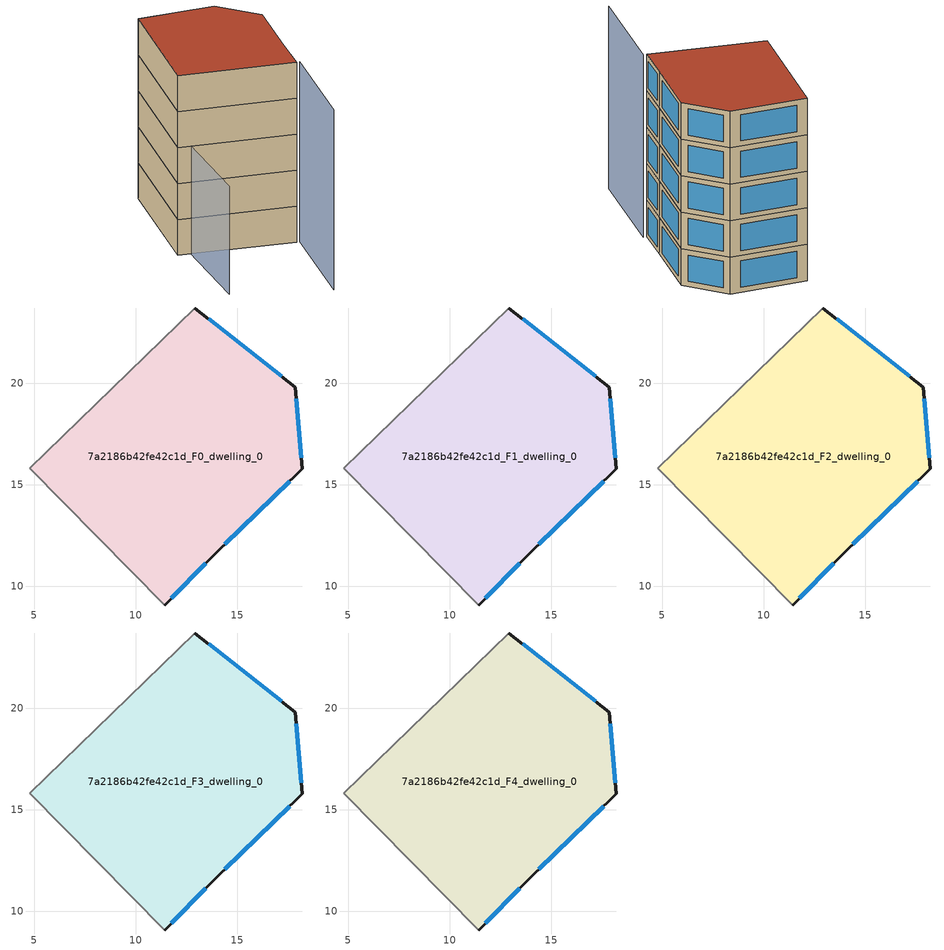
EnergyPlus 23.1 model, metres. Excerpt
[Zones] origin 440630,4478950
7a2186b42fe42c1d_F0_dwelling_0
 floor ground (EU_floor_Construction): 17.87,19.81 18.2,15.79 13.79,11.47 11.43,9.08 4.79,15.8 12.92,23.71 z0
 wall outside (EU_wall_Construction): 11.43,9.08 13.79,11.47 18.2,15.79 17.87,19.81 12.92,23.71 z0:3
 wall adiabatic (EU_wall_Construction): 12.92,23.71 4.79,15.8 11.43,9.08 z0:3
 window (EU_Window_Construction): 14.4,12.07 17.59,15.19 / 11.76,9.41 13.46,11.14 / 17.19,20.35 13.61,23.17 / 18.15,16.35 17.92,19.25 z0.42:2.58
7a2186b42fe42c1d_F1_dwelling_0
 floor to 7a2186b42fe42c1d_F0_dwelling_0 (EU_floor_Construction): 17.87,19.81 18.2,15.79 13.79,11.47 11.43,9.08 4.79,15.8 12.92,23.71 z3
 wall outside (EU_wall_Construction): 11.43,9.08 13.79,11.47 18.2,15.79 17.87,19.81 12.92,23.71 z3:6
 wall adiabatic (EU_wall_Construction): 12.92,23.71 4.79,15.8 11.43,9.08 z3:6
 window (EU_Window_Construction): 14.4,12.07 17.59,15.19 / 11.76,9.41 13.46,11.14 / 17.19,20.35 13.61,23.17 / 18.15,16.35 17.92,19.25 z3.42:5.58
7a2186b42fe42c1d_F2_dwelling_0
 floor to 7a2186b42fe42c1d_F1_dwelling_0 (EU_floor_Construction): 17.87,19.81 18.2,15.79 13.79,11.47 11.43,9.08 4.79,15.8 12.92,23.71 z6
 wall outside (EU_wall_Construction): 11.43,9.08 13.79,11.47 18.2,15.79 17.87,19.81 12.92,23.71 z6:9
 wall adiabatic (EU_wall_Construction): 12.92,23.71 4.79,15.8 11.43,9.08 z6:9
 window (EU_Window_Construction): 14.4,12.07 17.59,15.19 / 11.76,9.41 13.46,11.14 / 17.19,20.35 13.61,23.17 / 18.15,16.35 17.92,19.25 z6.42:8.58
7a2186b42fe42c1d_F3_dwelling_0
 floor to 7a2186b42fe42c1d_F2_dwelling_0 (EU_floor_Construction): 17.87,19.81 18.2,15.79 13.79,11.47 11.43,9.08 4.79,15.8 12.92,23.71 z9
 wall outside (EU_wall_Construction): 11.43,9.08 13.79,11.47 18.2,15.79 17.87,19.81 12.92,23.71 z9:12
 wall adiabatic (EU_wall_Construction): 12.92,23.71 4.79,15.8 11.43,9.08 z9:12
 window (EU_Window_Construction): 14.4,12.07 17.59,15.19 / 11.76,9.41 13.46,11.14 / 17.19,20.35 13.61,23.17 / 18.15,16.35 17.92,19.25 z9.42:11.58
7a2186b42fe42c1d_F4_dwelling_0
 floor to 7a2186b42fe42c1d_F3_dwelling_0 (EU_floor_Construction): 17.87,19.81 18.2,15.79 13.79,11.47 11.43,9.08 4.79,15.8 12.92,23.71 z12
 wall outside (EU_wall_Construction): 11.43,9.08 13.79,11.47 18.2,15.79 17.87,19.81 12.92,23.71 z12:15
 wall adiabatic (EU_wall_Construction): 12.92,23.71 4.79,15.8 11.43,9.08 z12:15
 window (EU_Window_Construction): 14.4,12.07 17.59,15.19 / 11.76,9.41 13.46,11.14 / 17.19,20.35 13.61,23.17 / 18.15,16.35 17.92,19.25 z12.42:14.58
 roof outside (EU_roof_Construction): 13.79,11.47 18.2,15.79 17.87,19.81 12.92,23.71 4.79,15.8 11.43,9.08 z15
shading: 11.6,8.91 4.78,2.18 z0:15; 12.92,23.71 0.19,8.77 z0:9
[Building]
EU S2 Campaign: North Axis=0; Terrain=City; Solar Distribution=FullExterior
[Site:Location]
Madrid: Latitude=40.5; Longitude=-3.5; Time Zone=1; Elevation=609
[SizingPeriod:WeatherFileDays]
AnnualSizingPeriod: Begin Month=1; Begin Day of Month=1; End Month=12; End Day of Month=31; Day of Week for Start Day=Monday; Use Weather File Daylight Saving Period=No; Use Weather File Rain and Snow Indicators=No
[MATERIAL]
EU_InternalMass_Material: Roughness=MediumRough; Thickness=0.1; Conductivity=1; Density=1800; Specific Heat=900; Thermal Absorptance=0.9; Solar Absorptance=0.7; Visible Absorptance=0.7
[MATERIAL:NOMASS] Roughness=MediumRough; Thermal Absorptance=0.9; Solar Absorptance=0.7; Visible Absorptance=0.7
Name | Thermal Resistance
EU_wall_NoMass | 1.60022
EU_roof_NoMass | 1.57597
EU_floor_NoMass | 0.470652
[WINDOWMATERIAL:SIMPLEGLAZINGSYSTEM]
EU_Window_SimpleGlazing: UFactor=3.28802; Solar Heat Gain Coefficient=0.85; Visible Transmittance=0.85
[CONSTRUCTION]
EU_wall_Construction: EU_wall_NoMass
EU_roof_Construction: EU_roof_NoMass
EU_floor_Construction: EU_floor_NoMass
EU_Window_Construction: EU_Window_SimpleGlazing
EU_InternalMass_Construction: EU_InternalMass_Material
[ZONE] Type=1; Multiplier=1; Ceiling Height=autocalculate; Volume=321.67; Floor Area=autocalculate; Part of Total Floor Area=Yes
7a2186b42fe42c1d_F0_dwelling_0; 7a2186b42fe42c1d_F1_dwelling_0; 7a2186b42fe42c1d_F2_dwelling_0; 7a2186b42fe42c1d_F3_dwelling_0; 7a2186b42fe42c1d_F4_dwelling_0
[INTERNALMASS] Construction=EU_InternalMass_Construction; Surface Area=107.223
Name | Zone or ZoneList
7a2186b42fe42c1d_F0_dwelling_0_EU_InternalMass | 7a2186b42fe42c1d_F0_dwelling_0
7a2186b42fe42c1d_F1_dwelling_0_EU_InternalMass | 7a2186b42fe42c1d_F1_dwelling_0
7a2186b42fe42c1d_F2_dwelling_0_EU_InternalMass | 7a2186b42fe42c1d_F2_dwelling_0
7a2186b42fe42c1d_F3_dwelling_0_EU_InternalMass | 7a2186b42fe42c1d_F3_dwelling_0
7a2186b42fe42c1d_F4_dwelling_0_EU_InternalMass | 7a2186b42fe42c1d_F4_dwelling_0
[OTHEREQUIPMENT] Fuel Type=Electricity; Design Level Calculation Method=Watts/Area; Power per Zone Floor Area=1; Fraction Latent=0; Fraction Radiant=0; Fraction Lost=0; Carbon Dioxide Generation Rate=0; EndUse Subcategory=EU_Step8_InternalGains
Name | Zone or ZoneList or Space or SpaceList | Schedule
EU_Step8_InternalGain_7a2186b42fe42c1d_F0_dwelling_0_f000 | 7a2186b42fe42c1d_F0_dwelling_0 | EU_Step8_GainSchedule_7a2186b42fe42c1d_F0_dwelling_0_f000
EU_Step8_InternalGain_7a2186b42fe42c1d_F1_dwelling_0_f000 | 7a2186b42fe42c1d_F1_dwelling_0 | EU_Step8_GainSchedule_7a2186b42fe42c1d_F1_dwelling_0_f000
EU_Step8_InternalGain_7a2186b42fe42c1d_F2_dwelling_0_f000 | 7a2186b42fe42c1d_F2_dwelling_0 | EU_Step8_GainSchedule_7a2186b42fe42c1d_F2_dwelling_0_f000
EU_Step8_InternalGain_7a2186b42fe42c1d_F3_dwelling_0_f000 | 7a2186b42fe42c1d_F3_dwelling_0 | EU_Step8_GainSchedule_7a2186b42fe42c1d_F3_dwelling_0_f000
EU_Step8_InternalGain_7a2186b42fe42c1d_F4_dwelling_0_f000 | 7a2186b42fe42c1d_F4_dwelling_0 | EU_Step8_GainSchedule_7a2186b42fe42c1d_F4_dwelling_0_f000
[ZONEVENTILATION:DESIGNFLOWRATE] Schedule=EU_AlwaysOn; Design Flow Rate Calculation Method=AirChanges/Hour; Air Changes per Hour=0.480704; Ventilation Type=Natural; Fan Pressure Rise=0; Fan Total Efficiency=1; Constant Term Coefficient=1; Temperature Term Coefficient=0; Velocity Term Coefficient=0; Velocity Squared Term Coefficient=0; Minimum Indoor Temperature=-100; Maximum Indoor Temperature=100; Delta Temperature=-100; Minimum Outdoor Temperature=-100; Maximum Outdoor Temperature=100; Maximum Wind Speed=40
Name | Zone or ZoneList or Space or SpaceList
EU_ConstantAir_7a2186b42fe42c1d_F0_dwelling_0 | 7a2186b42fe42c1d_F0_dwelling_0
EU_ConstantAir_7a2186b42fe42c1d_F1_dwelling_0 | 7a2186b42fe42c1d_F1_dwelling_0
EU_ConstantAir_7a2186b42fe42c1d_F2_dwelling_0 | 7a2186b42fe42c1d_F2_dwelling_0
EU_ConstantAir_7a2186b42fe42c1d_F3_dwelling_0 | 7a2186b42fe42c1d_F3_dwelling_0
EU_ConstantAir_7a2186b42fe42c1d_F4_dwelling_0 | 7a2186b42fe42c1d_F4_dwelling_0
[HVACTEMPLATE:THERMOSTAT] Constant Heating Setpoint=20; Constant Cooling Setpoint=50
EU_HeatOnly_7a2186b42fe42c1d_F0_dwelling_0; EU_HeatOnly_7a2186b42fe42c1d_F1_dwelling_0; EU_HeatOnly_7a2186b42fe42c1d_F2_dwelling_0; EU_HeatOnly_7a2186b42fe42c1d_F3_dwelling_0; EU_HeatOnly_7a2186b42fe42c1d_F4_dwelling_0
[HVACTEMPLATE:ZONE:IDEALLOADSAIRSYSTEM] System Availability Schedule=EU_AlwaysOn; Maximum Heating Supply Air Temperature=50; Minimum Cooling Supply Air Temperature=13; Maximum Heating Supply Air Humidity Ratio=0.0156; Minimum Cooling Supply Air Humidity Ratio=0.0077; Heating Limit=NoLimit; Cooling Limit=NoLimit; Heating Availability Schedule=EU_AlwaysOn; Cooling Availability Schedule=EU_CoolingOff; Dehumidification Control Type=ConstantSensibleHeatRatio; Cooling Sensible Heat Ratio=0.7; Dehumidification Setpoint=60; Humidification Control Type=None; Humidification Setpoint=30; Outdoor Air Method=None; Outdoor Air Flow Rate per Person=0.00944; Outdoor Air Flow Rate per Zone Floor Area=0; Outdoor Air Flow Rate per Zone=0; Demand Controlled Ventilation Type=None; Outdoor Air Economizer Type=NoEconomizer; Heat Recovery Type=None; Sensible Heat Recovery Effectiveness=0.7; Latent Heat Recovery Effectiveness=0.65
Name | Template Thermostat
7a2186b42fe42c1d_F0_dwelling_0 | EU_HeatOnly_7a2186b42fe42c1d_F0_dwelling_0
7a2186b42fe42c1d_F1_dwelling_0 | EU_HeatOnly_7a2186b42fe42c1d_F1_dwelling_0
7a2186b42fe42c1d_F2_dwelling_0 | EU_HeatOnly_7a2186b42fe42c1d_F2_dwelling_0
7a2186b42fe42c1d_F3_dwelling_0 | EU_HeatOnly_7a2186b42fe42c1d_F3_dwelling_0
7a2186b42fe42c1d_F4_dwelling_0 | EU_HeatOnly_7a2186b42fe42c1d_F4_dwelling_0
[SIZING:ZONE] Zone Cooling Design Supply Air Temperature Input Method=SupplyAirTemperature; Zone Cooling Design Supply Air Temperature=13; Zone Heating Design Supply Air Temperature Input Method=SupplyAirTemperature; Zone Heating Design Supply Air Temperature=50; Zone Cooling Design Supply Air Humidity Ratio=0.008; Zone Heating Design Supply Air Humidity Ratio=0.008; Cooling Design Air Flow Method=DesignDay; Cooling Design Air Flow Rate=0; Cooling Minimum Air Flow per Zone Floor Area=0.000762; Cooling Minimum Air Flow=0; Cooling Minimum Air Flow Fraction=0.2; Heating Design Air Flow Method=DesignDay; Heating Design Air Flow Rate=0; Heating Maximum Air Flow per Zone Floor Area=0.002032; Heating Maximum Air Flow=0.141576; Heating Maximum Air Flow Fraction=0.3; Account for Dedicated Outdoor Air System=No; Dedicated Outdoor Air System Control Strategy=NeutralSupplyAir; Dedicated Outdoor Air Low Setpoint Temperature for Design=autosize; Dedicated Outdoor Air High Setpoint Temperature for Design=autosize; Zone Load Sizing Method=Sensible Load Only No Latent Load; Zone Latent Cooling Design Supply Air Humidity Ratio Input Method=HumidityRatioDifference; Zone Cooling Design Supply Air Humidity Ratio Difference=0.005; Zone Latent Heating Design Supply Air Humidity Ratio Input Method=HumidityRatioDifference; Zone Humidification Design Supply Air Humidity Ratio Difference=0.005
7a2186b42fe42c1d_F0_dwelling_0; 7a2186b42fe42c1d_F1_dwelling_0; 7a2186b42fe42c1d_F2_dwelling_0; 7a2186b42fe42c1d_F3_dwelling_0; 7a2186b42fe42c1d_F4_dwelling_0
[SCHEDULE:CONSTANT]
Name | Hourly Value
EU_AlwaysOn | 1
EU_CoolingOff | 0
[SCHEDULE:FILE] Column Number=1; Rows to Skip at Top=0; Number of Hours of Data=8760; Column Separator=Comma; Interpolate to Timestep=No; Minutes per Item=60; Adjust Schedule for Daylight Savings=Yes
Name | File
EU_Step8_GainSchedule_7a2186b42fe42c1d_F0_dwelling_0_f000 | ../../schedules/7a2186b42fe42c1d/7a2186b42fe42c1d_F0_dwelling_0_f000_gain.csv
EU_Step8_GainSchedule_7a2186b42fe42c1d_F1_dwelling_0_f000 | ../../schedules/7a2186b42fe42c1d/7a2186b42fe42c1d_F1_dwelling_0_f000_gain.csv
EU_Step8_GainSchedule_7a2186b42fe42c1d_F2_dwelling_0_f000 | ../../schedules/7a2186b42fe42c1d/7a2186b42fe42c1d_F2_dwelling_0_f000_gain.csv
EU_Step8_GainSchedule_7a2186b42fe42c1d_F3_dwelling_0_f000 | ../../schedules/7a2186b42fe42c1d/7a2186b42fe42c1d_F3_dwelling_0_f000_gain.csv
EU_Step8_GainSchedule_7a2186b42fe42c1d_F4_dwelling_0_f000 | ../../schedules/7a2186b42fe42c1d/7a2186b42fe42c1d_F4_dwelling_0_f000_gain.csv
